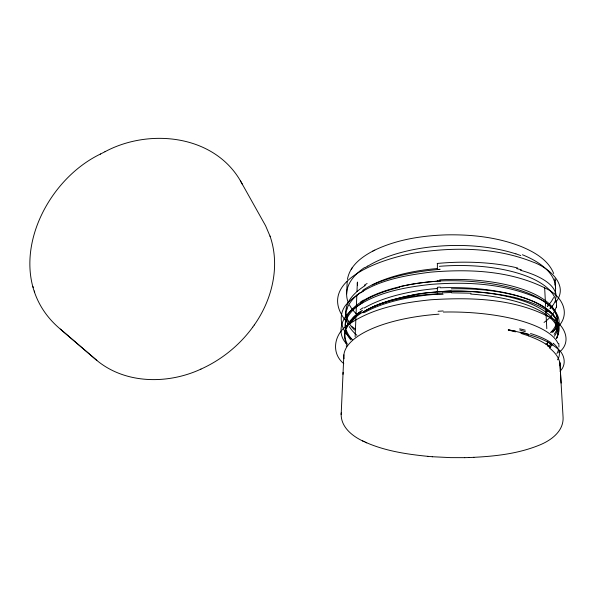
<?xml version="1.0" encoding="UTF-8"?>
<svg xmlns="http://www.w3.org/2000/svg" width="596" height="596" viewBox="0 0 596 596"><rect width="100%" height="100%" fill="white"/><g stroke="black" fill="none" stroke-linecap="round" stroke-linejoin="round"><path stroke-width="0.89" d="M429.925 292.636L437.36 291.951L437.36 287.302L440.213 287.086M437.382 264.125L437.375 269.496L440.198 269.265M556.604 305.994L556.508 307.73M557.424 320.156L557.327 321.907M557.603 323.241L557.506 324.932M355.142 336.822L355.968 316.387M356.08 313.608L356.833 295.035M356.982 291.362L357.362 282.042M342.991 374.348L343.862 354.829M364.052 441.599C353.108 436.719 341.21 427.719 341.158 414.563L343.087 372.336M346.641 293.828L347.2 281.58M341.158 414.563L341.232 412.901M557.275 320.946L557.372 319.195A106.051 39.962 0.1 0 0 440.325 280.917M347.431 279.397C349.941 264.55 363.918 255.282 376.538 249.277C398.195 239.369 422.184 235.703 445.83 234.884C471.235 234.332 497.131 237.126 520.941 246.431C534.038 251.87 548.164 259.655 553.691 273.519M346.507 310.59L347.103 308.87M556.865 330.177C565.142 315.545 548.7 302.731 536.683 297.709C503.56 283.338 466.37 281.558 430.796 284.404C403.343 287.436 374.392 292.666 352.005 309.927C341.977 317.065 336.792 332.039 345.24 342.357M349.167 324.485L354.903 318.093M351.186 269.362L351.588 268.751M351.893 268.282L352.296 267.678M556.247 338.498C569.88 313.712 531.923 302.202 514.907 297.501C469.462 287.51 420.359 288.538 376.568 305.241M254.261 325.006C272.171 299.714 280.455 265.943 270.003 236.046M200.845 369.14C221.377 359.939 239.48 345.33 252.741 327.144M252.667 327.249L254.343 324.894M555.718 302.239C569.836 284.888 548.216 267.425 533.092 262.106C498.919 248.413 460.976 247.057 424.769 251.542C395.342 254.358 309.883 277.661 346.611 321.84M349.39 324.231L351.878 321.4M560.017 371.226C567.027 364.759 564.576 353.711 557.424 348.548C543.835 337.247 524.331 333.149 508.507 329.916A8.933 6.869 55.3 0 1 508.805 329.953L515.428 331.048M548.022 305.964L547.419 306.59M558.892 352.549C573.017 341.62 563.995 323.993 550.63 317.772C514.341 298.231 471.034 297.255 430.819 299.766C402.68 302.664 373.364 307.76 349.517 323.926C334.661 332.158 329.96 352.37 343.788 363.679M552.261 306.12L550.197 307.983M551.658 343.594L548.32 346.283M360.856 292.733L363.769 290.729M551.188 332.106C573.017 319.084 565.112 297.382 545.727 288.36C510.37 270.457 469.097 268.841 430.29 272.186C401.361 275.933 369.535 281.476 347.945 302.753C337.06 312.9 340.152 330.646 351.662 338.923M360.2 309.697L363.128 307.752M545.467 311.537L546.726 310.672M360.498 302.008L363.418 300.123M360.461 302.902L363.381 301.025M364.99 267.79L367.732 266.017M364.342 285.193L367.106 283.487M363.359 311.894L368.924 308.758M362.942 312.84L363.56 312.475M100.553 153.992C38.33 183.918 -0.358 278.146 60.278 329.052L95.122 358.956C123.886 384.226 167.469 384.688 200.971 369.088M366.182 310.233L374.519 306.098M104.971 151.734C148.993 128.08 213.51 134.614 240.352 180.692L265.57 225.72L270.122 236.388M100.337 154.111L105.231 151.593M372.507 251.281L373.044 251.005M374.236 250.402L374.765 250.134M369.58 308.423L370.146 308.139M370.287 308.072L371.301 307.581M371.442 307.514L372.314 307.096M372.962 306.813L378.199 304.556M374.966 305.904L375.875 305.517M378.669 304.37L381.008 303.468M381.239 303.379L390.596 300.257M390.834 300.183L405.727 296.421M397.078 287.808L399.819 287.138M406.345 296.294L408.811 295.795M409.43 295.676L410.681 295.437M411.307 295.318L412.335 295.132M412.529 295.095L414.123 294.819M414.324 294.782L415.121 294.647M428.867 292.748L429.396 292.696M437.36 291.951L438.075 291.898M438.067 311.291L443.126 310.956M438.783 291.846L442.366 291.608M440.213 280.515L437.367 280.694L437.367 281.647L440.213 281.468M468.985 457.549C492.393 456.573 516.27 454.294 538.225 445.584C550.011 441.107 563.414 431.988 563.108 417.893L559.935 363.225M442.366 293.157L437.36 293.463L437.352 294.603L443.089 294.268M432.249 456.722L450.732 457.631L464.701 457.653M473.5 457.37L473.924 457.356M464.44 457.661L469.328 457.534M451.552 292.845L471.101 293.202M362.539 440.898C382.982 450.673 405.757 454.152 428.107 456.372M427.704 456.342L432.569 456.745M520.911 332.218L528.406 334.155M516.568 268.55L521.366 269.787M515.458 331.86L508.813 330.177M520.964 333.387L528.481 335.831M515.994 253.836L520.777 255.55M365.274 442.165L366.734 442.843M508.224 329.975L508.515 330.087A8.657 6.608 54 0 0 508.813 330.169M549.758 343.058L550.481 343.527M355.358 329.096L351.446 326.191M549.966 346.947L550.697 347.535M60.278 329.052L96.857 360.431M345.702 342.998L346.187 343.639M240.352 180.692L242.609 184.745M348.399 321.095L347.885 320.037M346.567 346.589L346.224 345.822M32.966 286.557L33.294 287.6M34.345 291.012L34.68 292.077M555.412 291.831L555.606 292.517A105.492 36.304 -1.3 0 1 556.016 295.46A105.38 36.52 -0.4 0 1 555.926 298.186M554.965 284.15L555.174 285.015M558.728 343.356L558.892 345.188A107.384 37.332 1.7 0 1 558.914 347.021M557.878 328.709L558.102 331.659A106.602 39.105 0.6 0 1 556.686 338.446M557.93 329.692L558.027 330.43A106.565 39.664 0.8 0 1 556.694 337.992M357.488 285.275L357.324 283.018M554.973 278.712L555.614 288.688A104.285 45.08 0.6 0 1 555.092 293.18M559.882 362.226L561.089 383.086M555.1 279.844L555.167 280.969M544.662 287.98L545.638 306.486M545.78 309.257L546.8 328.687M547.486 341.635L547.724 346.261M557.863 327.569L557.7 325.647A106.565 41.079 -1.8 0 0 451.336 288.829M362.614 290.438A105.701 44.901 -1.7 0 1 437.077 268.572M439.386 266.315A105.499 43.083 -2.3 0 1 556.515 306.001M555.926 307.707A105.306 39.776 -0.5 0 1 552.648 314.256M551.762 315.403A105.306 39.776 -0.5 0 1 544.044 322.429M356.058 313.593A104.911 46.294 1.5 0 1 349.539 305.085M348.377 302.887A104.732 47.553 -0.5 0 1 364.432 267.626M367.926 266.077A104.553 46.63 -1.8 0 1 515.875 253.903M442.329 291.451A106.691 41.325 -1.8 0 1 451.328 291.072M557.774 327.569A106.431 38.323 0.1 0 1 554.392 336.181M548.611 342.126A106.431 38.323 0.1 0 1 545.899 344.153M356.93 335.287A106.006 44.551 1.6 0 1 349.271 326.608M347.833 323.978A106.006 44.551 1.6 0 1 346.261 310.568M346.909 308.855A105.842 45.698 -0.6 0 1 360.282 292.591M522.401 254.76A104.389 46.19 -0.9 0 1 555.159 284.136M555.159 285.015A104.345 45.058 0.5 0 1 555.614 288.688M553.565 297.575A104.285 45.08 0.6 0 1 547.687 305.897M414.935 294.454A106.729 42.04 -1.7 0 1 428.748 292.539M372.247 284.955A105.425 38.867 -2.6 0 1 439.073 269.452M437.136 263.462A105.105 37.682 -3.1 0 1 517.678 268.014M347.55 320.067A105.537 45.147 -1.4 0 1 365.341 285.477M354.583 330.087A105.648 45.482 0.1 0 1 349.055 323.114M348.332 321.795A105.648 45.482 0.1 0 1 348.004 321.132M557.364 320.953A105.902 43.121 1.7 0 1 552.619 332.575M363.903 300.242A106.133 42.078 -1 0 1 437.546 281.223M399.313 286.788A106.162 42.584 -0.9 0 1 437.211 281.2M439.759 279.844A106.066 41.973 -1 0 1 557.387 320.156M556.955 321.9A105.954 40.178 -0.1 0 1 550.585 332.575M350.806 339.891A106.244 42.636 -0.9 0 1 345.538 329.759M345.322 328.456A106.244 42.636 -0.9 0 1 362.733 302.567M552.44 344.287A106.565 39.664 0.8 0 1 550.175 346.522M470.669 294.066A106.669 39.06 0.1 0 1 557.625 328.724M442.307 292.867A106.729 41.318 -1.2 0 1 451.552 292.547M364.223 312.647A106.788 41.37 -1.2 0 1 437.606 294.186M347.282 345.732A106.945 43.568 0.6 0 1 437.114 293.88M442.508 291.519A106.699 42.234 -1.2 0 1 557.968 329.685M552.976 344.019A106.602 39.105 0.6 0 1 549.572 347.334M352.459 339.802A106.319 42.741 1 0 1 346.44 330.564M345.836 328.634A106.319 42.741 1 0 1 359.969 302.783M363.545 301.062A106.192 42.629 -0.9 0 1 397.204 287.898M350.478 321.222A106.714 42.86 -0.6 0 1 360.878 312.341M353.1 317.743A107.004 45.929 1 0 1 361.079 311.254M519.69 328.806A108.494 39.865 -4.8 0 1 525.24 330.199M530.537 333.507A108.345 32.966 -1.4 0 1 551.173 342.849M553.155 343.229A108.435 31.871 -0.4 0 1 557.498 359.828M547.813 310.948A105.134 37.675 0.9 0 1 546.882 311.701M555.547 299.989A105.38 36.52 -0.4 0 1 549.892 308.758M520.353 270.219A105.552 36.319 -1.7 0 1 555.196 291.846M557.633 324.932A106.215 39.641 1.5 0 1 554.109 334.401M440.422 287.808A106.393 38.382 -0.1 0 1 557.565 323.241M364.186 308.013A106.557 41.794 -1.9 0 1 437.747 288.464M347.334 344.086A106.759 43.717 -1.1 0 1 362.487 310.278M558.482 349.748A107.384 37.332 1.7 0 1 556.895 353.555M443.372 312.051A107.578 36.17 0.3 0 1 557.983 343.393M344.019 358.725A107.809 39.843 -1.8 0 1 438.991 314.166M549.214 347.773A108.249 40.386 1.4 0 1 560.061 365.639M528.384 335.868A108.249 39.865 -0.8 0 1 549.892 346.961M519.787 329.983A107.973 38.144 0.2 0 1 525.381 331.719"/></g></svg>
